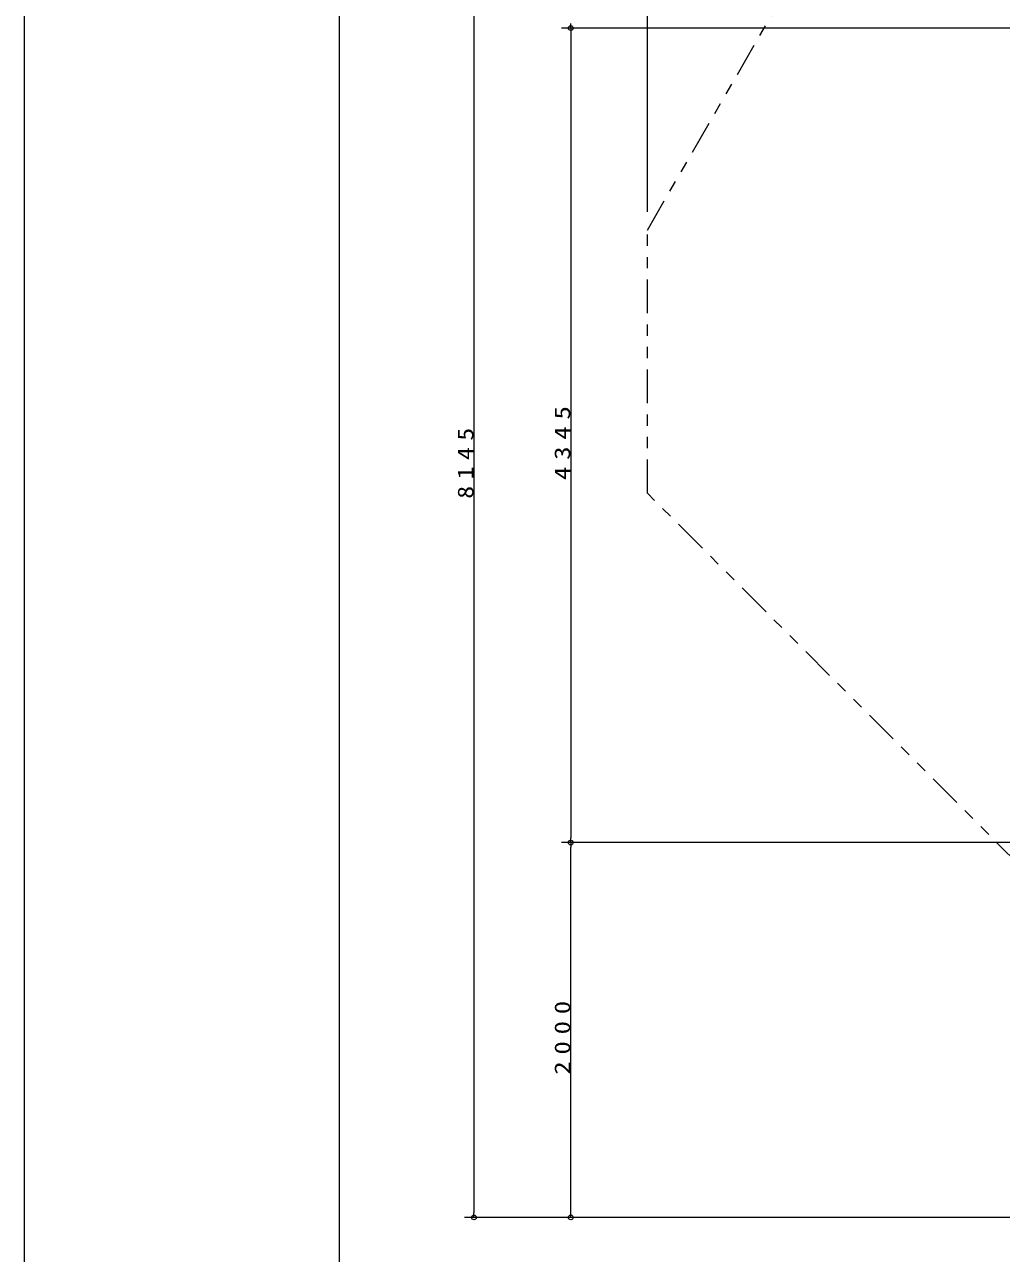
# Model space of a CAD drawing. Units: millimetres on the paper. Extents: x 0 to 420, y -594 to 297.
# Drawn here: x 0 to 86.8, y 103.4 to 212.6 of the extents above; entities that cross this region are included whole.
import ezdxf

# ---------------------------------------------------------------- set-up
doc = ezdxf.new("R2010")
doc.units = ezdxf.units.MM
doc.linetypes.add('USER3', pattern=[8, 3, -1, 1, -1, 1, -1])
for name, color, linetype, lineweight in [('0_2', 7, 'Continuous', 13), ('2D_DIMENSION', 7, 'Continuous', 13), ('2D_OUTLINE', 7, 'USER3', 13), ('FMT', 7, 'Continuous', 13)]:
    doc.layers.add(name, color=color, linetype=linetype, lineweight=lineweight)
doc.styles.add('ＭＳ ゴシック', font='')
doc.styles.get('ＭＳ ゴシック').set_extended_font_data('MS Gothic')

msp = doc.modelspace()

# ---------------------------------------------------------------- linework, layer by layer
at = {"layer": '0_2'}
for p, q in [((48.558, 212.311), (48.558, 212.728)), ((48.558, 212.311), (48.558, 211.895)), ((48.558, 139.885), (48.558, 140.301)), ((48.563, 139.885), (48.563, 139.468)), ((39.953, 106.553), (39.953, 106.969)), ((48.563, 106.553), (48.563, 106.969))]:
    msp.add_line(p, q, dxfattribs=at)
msp.add_lwpolyline([(0, 297), (420, 297), (420, 0), (0, 0)], close=True, dxfattribs=at)
for centre in [(48.558, 212.311), (48.558, 212.311), (48.558, 139.885), (48.563, 139.885), (39.953, 106.553), (48.563, 106.553)]:
    msp.add_circle(centre, 0.208, dxfattribs=at)
at = {"layer": '2D_DIMENSION'}
for p, q in [((55.375, 195.964), (55.375, 257.816)), ((55.375, 195.964), (55.375, 249.039)), ((39.953, 241.893), (39.953, 106.969)), ((106.743, 212.311), (47.725, 212.311)), ((106.743, 212.311), (47.725, 212.311)), ((48.558, 211.895), (48.558, 140.301)), ((204.355, 139.885), (47.725, 139.885)), ((204.355, 139.885), (47.73, 139.885)), ((48.563, 106.969), (48.563, 139.468)), ((190.41, 106.553), (39.119, 106.553)), ((190.41, 106.553), (47.73, 106.553))]:
    msp.add_line(p, q, dxfattribs=at)
at = {"layer": '2D_OUTLINE'}
for p, q in [((55.375, 194.339), (83.07, 242.31)), ((55.375, 170.956), (55.375, 194.339)), ((99.857, 126.474), (55.375, 170.956))]:
    msp.add_line(p, q, dxfattribs=at)
at = {"layer": 'FMT'}
msp.add_line((28, 15), (28, 272), dxfattribs=at)

# ---------------------------------------------------------------- texts
at = {"layer": '2D_DIMENSION', "char_height": 1.405, "attachment_point": 7, "rotation": 90, "style": 'ＭＳ ゴシック'}
for s, insert in [('\\T1.5;\\W1.25;4345', (48.53, 172.128)), ('\\T1.5;\\W1.2;8145', (39.925, 170.461)), ('\\T1.5;\\W1.25;2000', (48.536, 119.248))]:
    msp.add_mtext(s, dxfattribs=dict(at, insert=insert))

doc.saveas('drawing.dxf')
